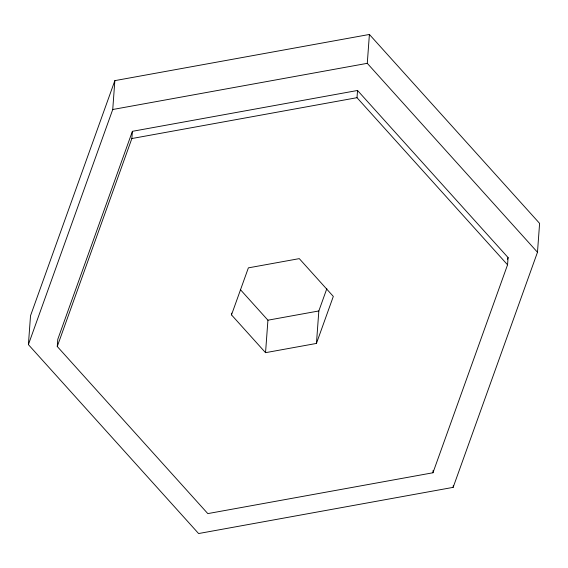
<?xml version="1.0" encoding="UTF-8"?>
<svg xmlns="http://www.w3.org/2000/svg" width="568" height="568" viewBox="0 0 568 568"><rect width="100%" height="100%" fill="white"/><g stroke="black" fill="none" stroke-linecap="round" stroke-linejoin="round"><path stroke-width="0.85" d="M28.4 344.613L30.523 315.744L114.857 80.635L369.399 34.456L539.6 223.387L537.477 252.256L453.143 487.365L198.601 533.544L28.4 344.613L112.741 109.503L114.857 80.635M57.261 346.494L57.794 339.281L132.394 131.322L357.542 90.475L508.09 257.588L507.558 264.809L432.958 472.768L207.81 513.607L57.261 346.494L131.861 138.535L132.394 131.322M231.503 314.885L248.372 267.862L299.279 258.632L333.317 296.418L316.447 343.434L265.54 352.671L231.503 314.885L231.63 313.131M265.54 352.671L267.926 320.196L240.342 289.574M316.447 343.434L318.833 310.959L326.827 288.686M507.558 264.809L357.009 97.689L357.542 90.475M537.477 252.256L367.276 63.325L369.399 34.456M432.958 472.768L433.135 470.361M453.143 487.365L453.271 485.612M507.487 259.256L508.09 257.588M112.741 109.503L367.276 63.325M131.861 138.535L357.009 97.689M267.926 320.196L318.833 310.959"/></g></svg>
